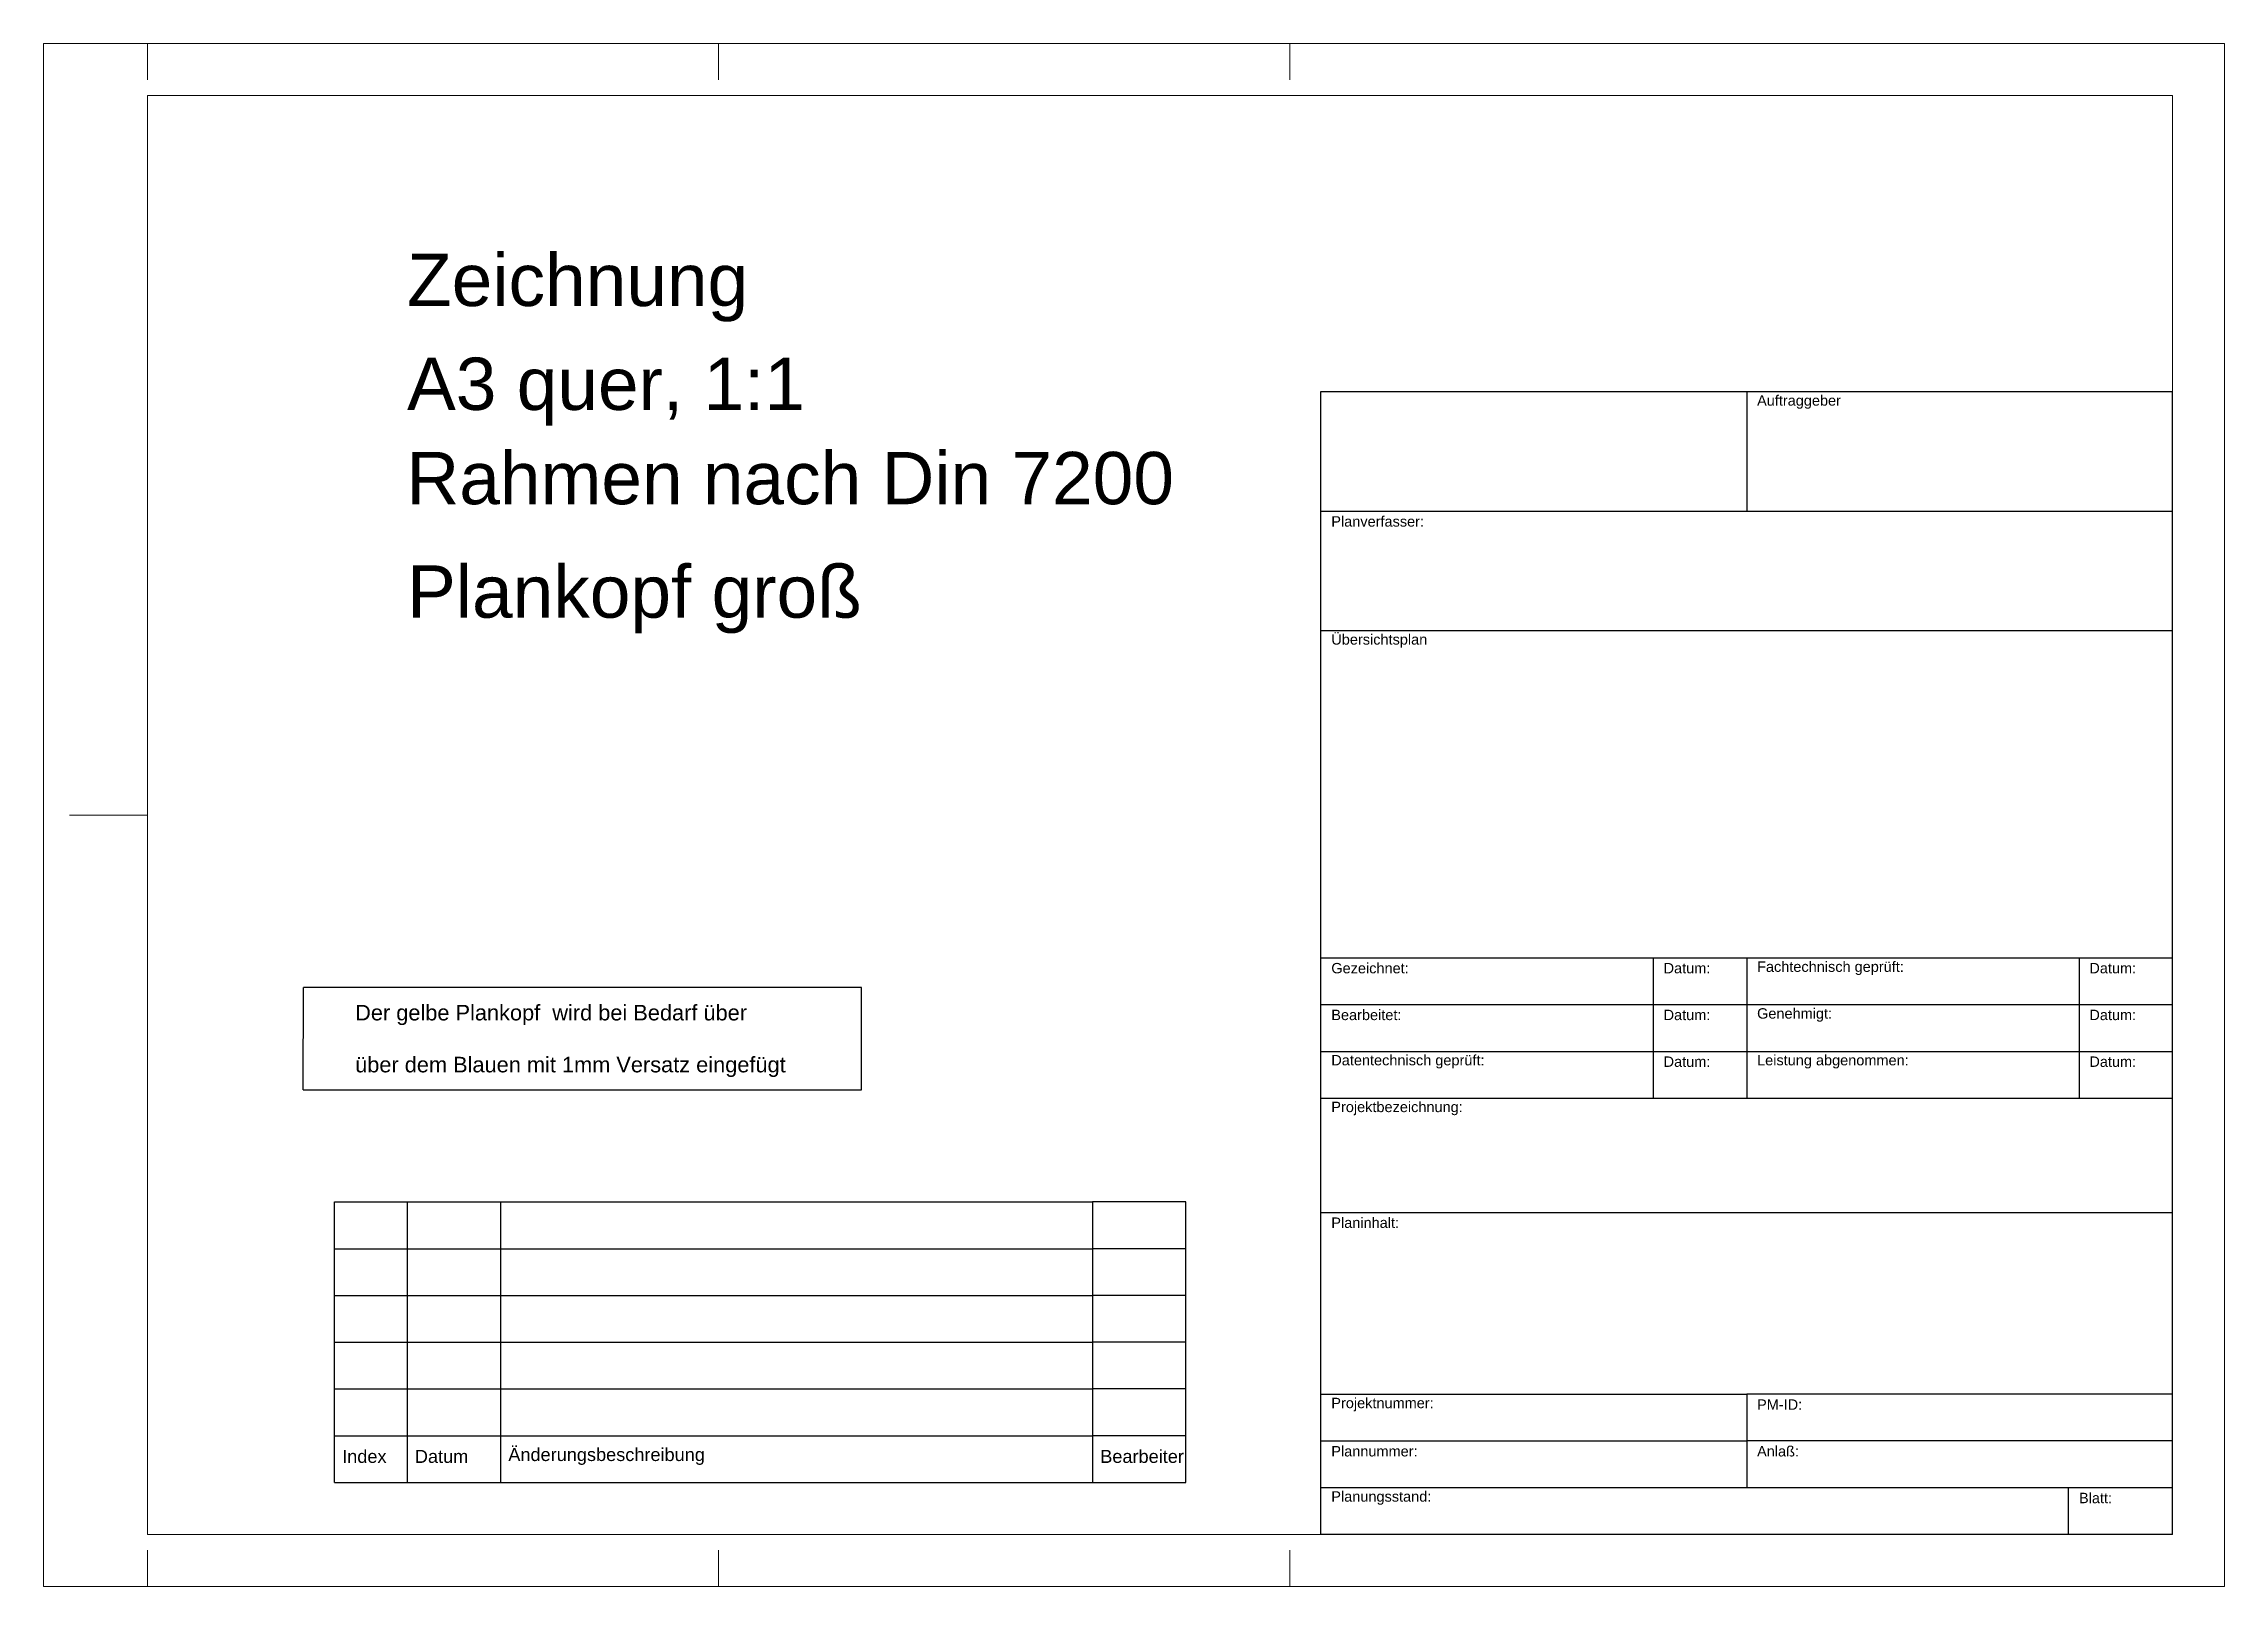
# Model space of a CAD drawing. Extents: x 0 to 420, y 0 to 297.
import ezdxf

# ---------------------------------------------------------------- set-up
doc = ezdxf.new("R2010")
doc.units = 0
doc.layers.add('BLATTRAHMEN_A3_QUER', color=5, linetype='Continuous', lineweight=5, true_color=0x0000ff)
doc.layers.add('FALTUNG_LOCHUNG', color=3, linetype='Continuous', lineweight=5, true_color=0x00ff00)
for name, color, linetype, true_color in [('PLANKOPF_TABELLE', 5, 'Continuous', 0x0000ff), ('PLANKOPF_TEXT_VORGABE', 1, 'Continuous', 0xff0000), ('Zeichnung', 3, 'Continuous', 0x00ff00), ('Zusatzfeld', 2, 'Continuous', 0xffff00), ('Zusatzfeld text klein', 2, 'Continuous', 0xffff00)]:
    doc.layers.add(name, color=color, linetype=linetype, true_color=true_color)
doc.styles.add('textstyle20', font='')
doc.styles.add('textstyle21', font='')
doc.styles.add('textstyle22', font='')
doc.styles.add('textstyle23', font='')
doc.styles.add('textstyle24', font='')
doc.styles.add('textstyle25', font='')
doc.styles.add('textstyle26', font='')
doc.styles.add('textstyle27', font='')
doc.styles.add('textstyle28', font='')
doc.styles.add('textstyle29', font='')
doc.styles.add('textstyle30', font='')
doc.styles.add('textstyle31', font='')
doc.styles.add('textstyle32', font='')
doc.styles.add('textstyle33', font='')
doc.styles.add('textstyle34', font='')
doc.styles.add('textstyle35', font='')
doc.styles.add('textstyle36', font='')
doc.styles.add('textstyle37', font='')
doc.styles.add('textstyle38', font='')
doc.styles.add('textstyle39', font='')
doc.styles.add('textstyle40', font='')
doc.styles.add('textstyle41', font='')
doc.styles.add('textstyle42', font='')
doc.styles.add('textstyle43', font='')
doc.styles.add('textstyle44', font='')
doc.styles.add('textstyle45', font='')
doc.styles.add('textstyle46', font='')
doc.styles.add('textstyle47', font='')
doc.styles.add('textstyle48', font='')
doc.styles.add('textstyle49', font='')
doc.styles.add('textstyle50', font='')
doc.styles.add('textstyle51', font='')
doc.styles.add('textstyle52', font='')
doc.styles.get('textstyle20').set_extended_font_data('Arial')
doc.styles.get('textstyle21').set_extended_font_data('Arial')
doc.styles.get('textstyle22').set_extended_font_data('Arial')
doc.styles.get('textstyle23').set_extended_font_data('Arial')
doc.styles.get('textstyle24').set_extended_font_data('Arial')
doc.styles.get('textstyle25').set_extended_font_data('Arial')
doc.styles.get('textstyle26').set_extended_font_data('Arial')
doc.styles.get('textstyle27').set_extended_font_data('Arial')
doc.styles.get('textstyle28').set_extended_font_data('Arial')
doc.styles.get('textstyle29').set_extended_font_data('Arial')
doc.styles.get('textstyle30').set_extended_font_data('Arial')
doc.styles.get('textstyle31').set_extended_font_data('Arial')
doc.styles.get('textstyle32').set_extended_font_data('Arial')
doc.styles.get('textstyle33').set_extended_font_data('Arial')
doc.styles.get('textstyle34').set_extended_font_data('Arial')
doc.styles.get('textstyle35').set_extended_font_data('Arial')
doc.styles.get('textstyle36').set_extended_font_data('Arial')
doc.styles.get('textstyle37').set_extended_font_data('Arial')
doc.styles.get('textstyle38').set_extended_font_data('Arial')
doc.styles.get('textstyle39').set_extended_font_data('Arial')
doc.styles.get('textstyle40').set_extended_font_data('Arial')
doc.styles.get('textstyle41').set_extended_font_data('Arial')
doc.styles.get('textstyle42').set_extended_font_data('Arial')
doc.styles.get('textstyle43').set_extended_font_data('Arial')
doc.styles.get('textstyle44').set_extended_font_data('Arial')
doc.styles.get('textstyle45').set_extended_font_data('Arial')
doc.styles.get('textstyle46').set_extended_font_data('Arial')
doc.styles.get('textstyle47').set_extended_font_data('Arial')
doc.styles.get('textstyle48').set_extended_font_data('Arial')
doc.styles.get('textstyle49').set_extended_font_data('Arial')
doc.styles.get('textstyle50').set_extended_font_data('Arial')
doc.styles.get('textstyle51').set_extended_font_data('Arial')
doc.styles.get('textstyle52').set_extended_font_data('Arial')

msp = doc.modelspace()

# ---------------------------------------------------------------- linework, layer by layer
at = {"layer": 'BLATTRAHMEN_A3_QUER'}
for p, q in [((0, 0), (0, 297)), ((0, 297), (420, 297)), ((420, 0), (420, 297)), ((20, 287), (410, 287)), ((20, 10), (20, 287)), ((410, 287), (410, 10)), ((410, 10), (20, 10)), ((0, 0), (420, 0))]:
    msp.add_line(p, q, dxfattribs=at)
at = {"layer": 'FALTUNG_LOCHUNG'}
for p, q in [((20, 290), (20, 297)), ((130, 290), (130, 297)), ((240, 290), (240, 297)), ((20, 148.5), (5, 148.5)), ((20, 0), (20, 7)), ((130, 0), (130, 7)), ((240, 0), (240, 7))]:
    msp.add_line(p, q, dxfattribs=at)
at = {"layer": 'PLANKOPF_TABELLE'}
for p, q in [((246, 207), (246, 230)), ((246, 230), (328, 230)), ((328, 230), (410, 230)), ((328, 230), (328, 207)), ((410, 207), (410, 230)), ((246, 184), (246, 207)), ((246, 207), (410, 207)), ((410, 184), (410, 207)), ((246, 121), (246, 184)), ((246, 184), (410, 184)), ((410, 121), (410, 184)), ((246, 112), (246, 121)), ((246, 121), (310, 121)), ((310, 121), (310, 94)), ((310, 121), (328, 121)), ((328, 121), (328, 112)), ((328, 121), (392, 121)), ((392, 121), (392, 112)), ((392, 121), (410, 121)), ((410, 112), (410, 121)), ((246, 103), (246, 112)), ((246, 112), (310, 112)), ((310, 112), (328, 112)), ((328, 112), (328, 103)), ((328, 112), (392, 112)), ((392, 112), (392, 103)), ((392, 112), (410, 112)), ((410, 103), (410, 112)), ((246, 94), (246, 103)), ((246, 103), (310, 103)), ((310, 103), (328, 103)), ((328, 103), (328, 94)), ((328, 103), (392, 103)), ((392, 103), (392, 94)), ((392, 103), (410, 103)), ((410, 94), (410, 103)), ((246, 72), (246, 94)), ((246, 94), (410, 94)), ((410, 72), (410, 94)), ((246, 37), (246, 72)), ((246, 72), (410, 72)), ((410, 37), (410, 72)), ((246, 10), (246, 37)), ((246, 37), (328, 37)), ((410, 37), (328, 37)), ((328, 37), (328, 19)), ((410, 28), (410, 37)), ((246, 28), (328, 28)), ((410, 28), (328, 28)), ((410, 19), (410, 28)), ((390, 19), (246, 19)), ((390, 10), (390, 19)), ((410, 19), (390, 19)), ((410, 10), (410, 19)), ((390, 10), (246, 10)), ((410, 10), (390, 10))]:
    msp.add_line(p, q, dxfattribs=at)
at = {"layer": 'Zeichnung'}
for p, q in [((50, 95.61), (50.02, 115.32)), ((157.53, 115.32), (50.02, 115.32)), ((157.53, 95.61), (157.53, 115.32)), ((50.01, 95.62), (157.53, 95.61))]:
    msp.add_line(p, q, dxfattribs=at)
at = {"layer": 'Zusatzfeld'}
for p, q in [((56, 65), (56, 74)), ((56, 74), (70, 74)), ((70, 74), (70, 65)), ((70, 74), (88, 74)), ((88, 74), (88, 65)), ((88, 74), (202, 74)), ((220, 74), (202, 74)), ((202, 74), (202, 65)), ((220, 65), (220, 74)), ((56, 56), (56, 65)), ((56, 65), (70, 65)), ((70, 65), (70, 56)), ((70, 65), (88, 65)), ((88, 65), (88, 56)), ((88, 65), (202, 65)), ((220, 65), (202, 65)), ((202, 65), (202, 56)), ((220, 56), (220, 65)), ((56, 47), (56, 56)), ((56, 56), (70, 56)), ((70, 56), (70, 47)), ((70, 56), (88, 56)), ((88, 56), (88, 47)), ((88, 56), (202, 56)), ((220, 56), (202, 56)), ((202, 56), (202, 47)), ((220, 47), (220, 56)), ((56, 38), (56, 47)), ((56, 47), (70, 47)), ((70, 47), (70, 38)), ((70, 47), (88, 47)), ((88, 47), (88, 38)), ((88, 47), (202, 47)), ((220, 47), (202, 47)), ((202, 47), (202, 38)), ((220, 38), (220, 47)), ((56, 29), (56, 38)), ((56, 38), (70, 38)), ((70, 38), (70, 29)), ((70, 38), (88, 38)), ((88, 38), (88, 29)), ((88, 38), (202, 38)), ((220, 38), (202, 38)), ((202, 38), (202, 29)), ((220, 29), (220, 38)), ((56, 20), (56, 29)), ((56, 29), (70, 29)), ((70, 29), (70, 20)), ((70, 29), (88, 29)), ((88, 29), (88, 20)), ((88, 29), (202, 29)), ((220, 29), (202, 29)), ((202, 29), (202, 20)), ((220, 20), (220, 29)), ((56, 20), (220, 20))]:
    msp.add_line(p, q, dxfattribs=at)

# ---------------------------------------------------------------- texts
at = {"layer": 'PLANKOPF_TEXT_VORGABE', "char_height": 2, "attachment_point": 4}
for s, insert, style in [('Auftraggeber', (330, 228), 'textstyle20'), ('Planverfasser:', (248, 205), 'textstyle21'), ('Übersichtsplan', (248, 182), 'textstyle22'), ('Gezeichnet:', (248, 119), 'textstyle23'), ('Datum:', (312, 119), 'textstyle27'), ('Fachtechnisch geprüft:', (330, 119), 'textstyle33'), ('Datum:', (394, 119), 'textstyle30'), ('Bearbeitet:', (248, 110), 'textstyle24'), ('Datum:', (312, 110), 'textstyle28'), ('Genehmigt:', (330, 110), 'textstyle34'), ('Datum:', (394, 110), 'textstyle31'), ('Datentechnisch geprüft:', (248, 101), 'textstyle25'), ('Datum:', (312, 101), 'textstyle29'), ('Leistung abgenommen:', (330, 101), 'textstyle35'), ('Datum:', (394, 101), 'textstyle32'), ('Projektbezeichnung:', (248, 92), 'textstyle26'), ('Planinhalt:', (248, 70), 'textstyle36'), ('Projektnummer:', (248, 35), 'textstyle37'), ('PM-ID:', (330, 35), 'textstyle40'), ('Plannummer:', (248, 26), 'textstyle38'), ('Anlaß:', (330, 26), 'textstyle41'), ('Planungsstand:', (248, 17), 'textstyle39'), ('Blatt:', (392, 17), 'textstyle42')]:
    msp.add_mtext(s, dxfattribs=dict(at, insert=insert, style=style))
at = {"layer": 'Zeichnung', "char_height": 3, "attachment_point": 4}
for s, insert, style in [('\\H10.0714;Zeichnung', (70, 250), 'textstyle44'), ('\\H10.0714;A3 quer, 1:1', (70, 230), 'textstyle43'), ('\\H10.0714;Rahmen nach Din 7200', (69.89, 213.29), 'textstyle45'), ('\\H10.0714;Plankopf groß', (70, 190), 'textstyle46'), ('Der gelbe Plankopf  wird bei Bedarf über', (60, 110), 'textstyle51'), ('über dem Blauen mit 1mm Versatz eingefügt', (60, 100), 'textstyle52')]:
    msp.add_mtext(s, dxfattribs=dict(at, insert=insert, style=style))
at = {"layer": 'Zusatzfeld text klein', "char_height": 1, "attachment_point": 4}
for s, insert, style in [('\\H2.5;Index', (57.5, 25), 'textstyle47'), ('\\H2.5;Datum', (71.5, 25), 'textstyle48'), ('\\H2.5;Änderungsbeschreibung', (89.5, 25), 'textstyle49'), ('\\H2.5;Bearbeiter', (203.5, 25), 'textstyle50')]:
    msp.add_mtext(s, dxfattribs=dict(at, insert=insert, style=style))

doc.saveas('drawing.dxf')
